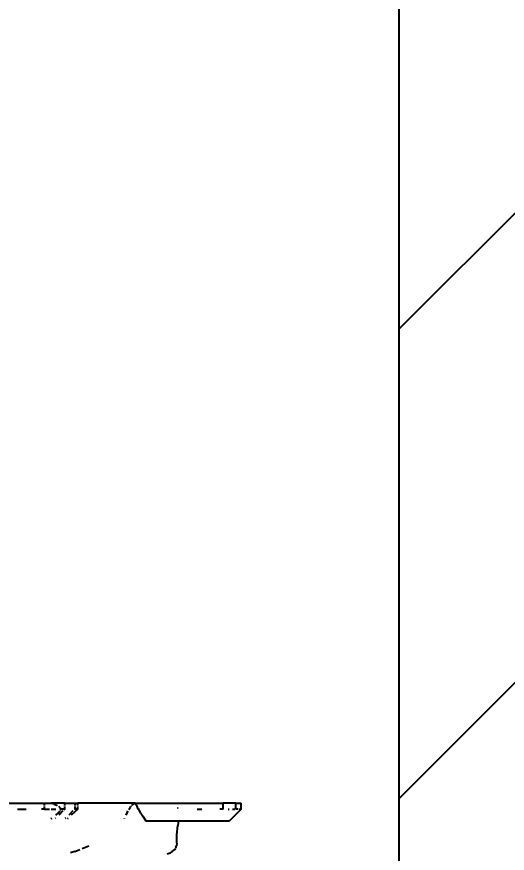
# Model space of a CAD drawing. Header units: inches. Extents: x -52 to 87, y -61 to 47.
# Drawn here: x 71.69 to 75.39, y -26.16 to -19.86 of the extents above; entities that cross this region are included whole.
import ezdxf

# ---------------------------------------------------------------- set-up
doc = ezdxf.new("R2010")
doc.units = ezdxf.units.IN
doc.header["$MEASUREMENT"] = 0
doc.dimstyles.get("Standard").update_dxf_attribs({"dimtxt": 1, "dimasz": 1, "dimexe": 0.18, "dimexo": 0.0625, "dimgap": 0.09, "dimtad": 0, "dimtih": 1, "dimtoh": 1, "dimdec": 1, "dimdsep": 46, "dimlunit": 3, "dimtxsty": 'Standard', "dimblk": 'OBLIQUE', "dimcen": 1, "dimse1": 1, "dimse2": 1, "dimclrd": 1, "dimadec": 0, "dimazin": 0, "dimtfac": 1, "dimtdec": 1, "dimtofl": 0, "dimtmove": 0, "dimatfit": 3, "dimfxl": 1, "dimtolj": 1, "dimtzin": 0, "dimarcsym": 0})

# ---------------------------------------------------------------- blocks, each defined once
blk = doc.blocks.new('_Oblique')
at = {"color": 0, "linetype": 'ByBlock', "lineweight": -2}
blk.add_line((-0.5, -0.5), (0.5, 0.5), dxfattribs=at)
blk = doc.blocks.new('*D6')
at = {"color": 1, "lineweight": -2, "transparency": 16777216}
for p, q in [((2.5723, 46.7915), (37.2384, 46.7915)), ((74.5723, 46.7915), (38.5851, 46.7915))]:
    blk.add_line(p, q, dxfattribs=at)
at = {"layer": 'Defpoints', "color": 0, "transparency": 16777216}
for p in [(74.5723, 46.7915), (2.5723, -45.4684), (74.5723, -45.4684)]:
    blk.add_point(p, dxfattribs=at)
at = {"color": 1, "lineweight": -2, "transparency": 16777216, "rotation": 180}
blk.add_blockref('_Oblique', (2.5723, 46.7915), dxfattribs=at)
at = {"color": 1, "lineweight": -2, "transparency": 16777216}
blk.add_blockref('_Oblique', (74.5723, 46.7915), dxfattribs=at)
at = {"color": 0, "transparency": 16777216, "insert": (37.9117, 46.7915), "char_height": 1, "attachment_point": 5}
blk.add_mtext("\\A1;6'", dxfattribs=at)

msp = doc.modelspace()

# ---------------------------------------------------------------- hatches: boundary and pattern name
h = msp.add_hatch()
h.set_pattern_fill('ANSI31', color=256, scale=20)
h.set_pattern_definition([(45, (-78.281, -54.853), (-1.767767, 1.767767), [])])
h.paths.add_polyline_path([(2.5723, 38.5316), (-2.4277, 38.5316), (-2.4277, -45.4684), (2.5723, -45.4684)])
h.paths.add_polyline_path([(74.5723, -45.4684), (79.5723, -45.4684), (79.5723, 38.5316), (74.5723, 38.5316)])
h.paths.add_polyline_path([(-0.8443, -3.7957), (0.989, -3.7957), (0.989, -2.2957), (-0.8443, -2.2957)], flags=24)
h.paths.add_polyline_path([(76.1557, 22.7204), (77.989, 22.7204), (77.989, 24.2204), (76.1557, 24.2204)], flags=24)

# ---------------------------------------------------------------- linework, layer by layer
for p, q in [((74.5723, -45.4684), (74.5723, 38.5316)), ((71.4114, -25.779), (71.8986, -25.779)), ((71.6936, -25.8236), (71.7591, -25.8236)), ((71.8986, -25.8236), (71.8748, -25.8236)), ((71.8986, -25.7969), (71.8986, -25.779)), ((71.8986, -25.779), (71.9478, -25.779)), ((71.8986, -25.8236), (71.8986, -25.8054)), ((71.8986, -25.8236), (71.935, -25.8236)), ((71.9536, -25.7819), (71.9478, -25.779)), ((72.0516, -25.779), (71.9478, -25.779)), ((71.9478, -25.8236), (71.9824, -25.8236)), ((71.9716, -25.7869), (71.9536, -25.7819)), ((71.9716, -25.7869), (71.9919, -25.7956)), ((71.9919, -25.7956), (71.994, -25.7969)), ((72.0111, -25.8101), (72.0059, -25.8055)), ((72.0172, -25.8177), (72.0111, -25.8101)), ((72.0158, -25.8334), (72.0202, -25.8249)), ((72.0207, -25.8236), (72.0172, -25.8177)), ((72.0202, -25.8249), (72.0207, -25.8236)), ((72.0404, -25.8236), (72.0207, -25.8236)), ((72.0509, -25.8236), (72.0431, -25.8314)), ((72.0509, -25.7969), (72.0516, -25.779)), ((72.0509, -25.8236), (72.0509, -25.8054)), ((72.0516, -25.779), (72.1257, -25.779)), ((72.1483, -25.8236), (72.1, -25.8696)), ((72.1265, -25.8236), (72.1241, -25.8236)), ((72.1265, -25.8236), (72.1249, -25.8252)), ((72.1257, -25.779), (72.1265, -25.7969)), ((72.1257, -25.779), (72.1483, -25.779)), ((72.1265, -25.8052), (72.1265, -25.8236)), ((72.1483, -25.8236), (72.1265, -25.8236)), ((72.1483, -25.7969), (72.1483, -25.779)), ((72.5776, -25.779), (72.1483, -25.779)), ((72.1483, -25.8236), (72.1483, -25.8054)), ((72.5332, -25.8268), (72.5436, -25.8112)), ((72.5488, -25.8054), (72.5436, -25.8112)), ((72.5549, -25.7987), (72.5541, -25.7995)), ((72.5594, -25.7938), (72.557, -25.7964)), ((72.5594, -25.7938), (72.5776, -25.779)), ((72.5802, -25.779), (72.5776, -25.779)), ((72.5802, -25.779), (73.2447, -25.779)), ((72.5802, -25.779), (72.5868, -25.7869)), ((72.5868, -25.7869), (72.5922, -25.7956)), ((72.5922, -25.7956), (72.5958, -25.8023)), ((72.5991, -25.8101), (72.5958, -25.8023)), ((72.6017, -25.8177), (72.5991, -25.8101)), ((72.6033, -25.8236), (72.6017, -25.8177)), ((72.6043, -25.8249), (72.6033, -25.8236)), ((72.6043, -25.8249), (72.6067, -25.8236)), ((72.613, -25.8369), (72.6043, -25.8249)), ((72.6067, -25.8236), (72.6137, -25.8236)), ((72.9014, -25.8135), (72.9026, -25.815)), ((72.9026, -25.815), (72.9039, -25.8177)), ((73.0489, -25.8236), (73.0834, -25.8236)), ((73.2447, -25.8236), (73.2191, -25.8236)), ((73.2447, -25.8236), (73.2447, -25.779)), ((73.34, -25.779), (73.2447, -25.779)), ((73.2814, -25.8236), (73.29, -25.8236)), ((73.3809, -25.8236), (73.2925, -25.9127)), ((73.3143, -25.8236), (73.3325, -25.8236)), ((73.34, -25.8236), (73.34, -25.779)), ((73.34, -25.779), (73.3813, -25.779)), ((73.3578, -25.8236), (73.34, -25.8236)), ((73.3642, -25.8236), (73.3755, -25.8236)), ((73.3809, -25.8236), (73.3813, -25.779)), ((71.9465, -25.8962), (71.952, -25.8925)), ((71.9819, -25.8925), (71.9781, -25.8963)), ((71.9833, -25.8696), (72.0006, -25.854)), ((72.0006, -25.854), (72.0135, -25.8375)), ((72.037, -25.8375), (72.0048, -25.8696)), ((72.0575, -25.8925), (72.0538, -25.8963)), ((72.0713, -25.8963), (72.0754, -25.8925)), ((72.1126, -25.8375), (72.0804, -25.8696)), ((72.4993, -25.8925), (72.4975, -25.8963)), ((72.5238, -25.8412), (72.5102, -25.8696)), ((72.5238, -25.8412), (72.5262, -25.8375)), ((72.6241, -25.854), (72.613, -25.8369)), ((72.6241, -25.854), (72.6389, -25.8781)), ((72.6389, -25.8781), (72.6619, -25.9127)), ((72.6619, -25.9127), (72.9078, -25.9127)), ((72.8949, -26.0189), (72.9021, -25.9479)), ((72.9078, -25.9127), (72.9021, -25.9479)), ((72.9078, -25.9127), (73.2925, -25.9127)), ((72.8952, -26.0819), (72.8949, -26.0189)), ((72.8952, -26.0819), (72.8925, -26.1002)), ((72.1269, -26.1435), (72.0949, -26.1531)), ((72.1269, -26.1435), (72.1649, -26.128)), ((72.1829, -26.1206), (72.233, -26.1002)), ((72.8598, -26.1443), (72.8439, -26.1531)), ((72.8598, -26.1443), (72.8713, -26.1358)), ((72.8713, -26.1358), (72.8791, -26.128)), ((72.8791, -26.128), (72.8844, -26.1206)), ((72.8887, -26.1122), (72.8844, -26.1206)), ((72.8887, -26.1122), (72.8925, -26.1002)), ((72.8227, -26.1622), (72.8439, -26.1531))]:
    msp.add_line(p, q)

# ---------------------------------------------------------------- dimensions: what is measured, and where the dimension line sits
dim = msp.add_linear_dim(base=(74.5723, 46.7915), p1=(2.5723, -45.4684), p2=(74.5723, -45.4684), dimstyle='Standard')
dim.commit()
dim.dimension.update_dxf_attribs({"geometry": '*D6', "text_midpoint": (37.9117, 46.7915), "dimtype": 160})

doc.saveas('drawing.dxf')
